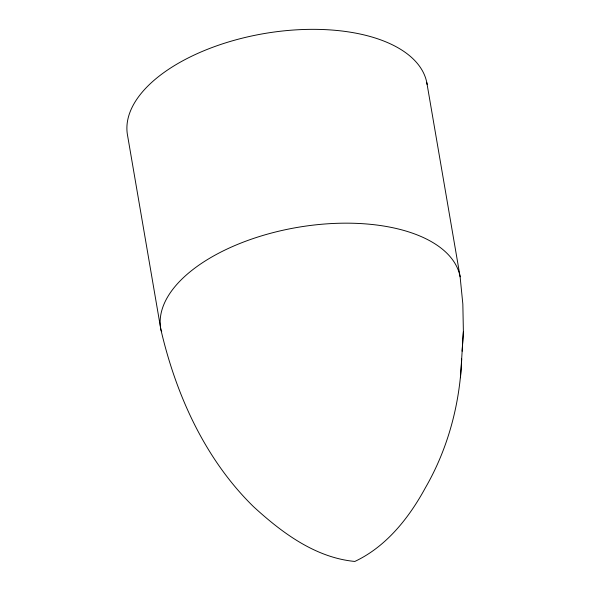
<?xml version="1.0" encoding="UTF-8"?>
<svg xmlns="http://www.w3.org/2000/svg" width="591" height="591" viewBox="0 0 591 591"><rect width="100%" height="100%" fill="white"/><g stroke="black" fill="none" stroke-linecap="round" stroke-linejoin="round"><path stroke-width="0.89" d="M460.478 377.745L463.381 331.603L462.842 304.047L460.093 276.558A151.946 76.8 -9.7 0 0 295.877 227.668A151.946 76.8 -9.7 0 0 160.885 329.593C176.007 394.862 205.055 459.237 253.465 506.62C281.841 532.654 315.284 557.675 354.822 561.45C386.322 546.653 409.12 517.753 425.387 487.797C447.978 448.739 459.901 403.963 461.689 358.981M462.118 351.202L463.381 331.603M161.698 331.47L160.929 329.852L127.619 135.767A151.946 76.8 -9.7 0 1 264.303 33.547A151.946 76.8 -9.7 0 1 427.123 84.447M426.828 82.733L460.138 276.817"/></g></svg>
